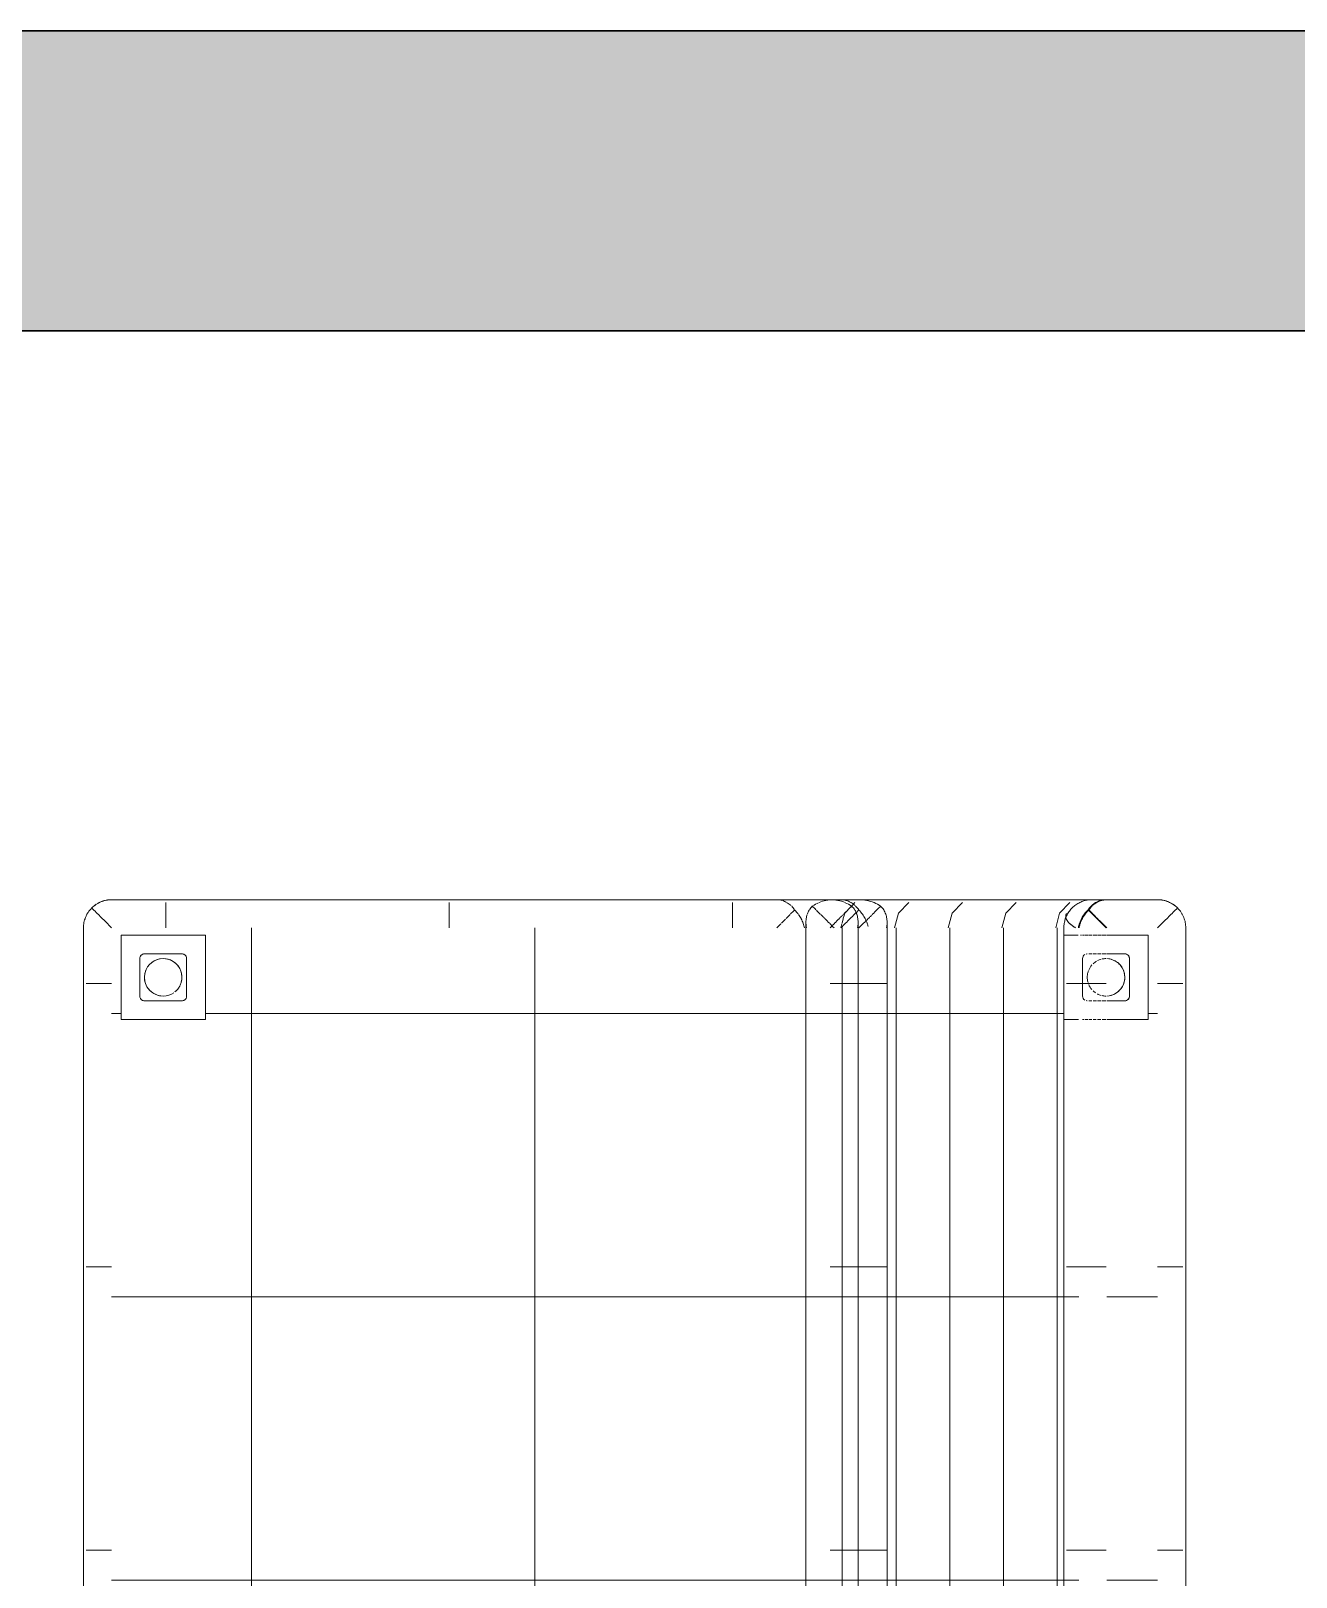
# Model space of a CAD drawing. Header units: inches. Extents: x 11834 to 13024, y -8101 to -6934.
# Drawn here: x 12271.82 to 12305.55, y -7327.76 to -7286.54 of the extents above; entities that cross this region are included whole.
import ezdxf

# ---------------------------------------------------------------- set-up
doc = ezdxf.new("R2010")
doc.units = ezdxf.units.IN
doc.header["$MEASUREMENT"] = 0
for name, color, linetype, lineweight in [('A-WALL', 113, 'Continuous', 9), ('A-WALL-PATT', 111, 'Continuous', 18), ('I-FURN', 30, 'Continuous', 9)]:
    doc.layers.add(name, color=color, linetype=linetype, lineweight=lineweight)
pattern_1 = [(270, (7274.035, 12287.912), (7.554, 5e-16), []), (0, (7274.035, 12287.912), (0, 7.554), [])]

# ---------------------------------------------------------------- blocks, each defined once
blk = doc.blocks.new('FP_1_140-FIRST FLOOR POWER _ SIGNAL')
at = {"layer": 'I-FURN'}
for p, q in [((23.586, -11.443), (0.785, -11.443)), ((6.992, -11.802), (6.992, -11.511)), ((14.547, -11.802), (14.547, -11.511)), ((22.101, -11.802), (22.101, -11.511))]:
    blk.add_line(p, q, dxfattribs=at)
blk = doc.blocks.new('FP_1_141-FIRST FLOOR POWER _ SIGNAL')
at = {"layer": 'I-FURN'}
for p, q in [((6.992, -11.943), (6.992, -11.802)), ((6.992, -12.219), (6.992, -11.943)), ((14.547, -11.943), (14.547, -11.802)), ((14.547, -12.219), (14.547, -11.943)), ((22.101, -11.943), (22.101, -11.802)), ((22.101, -12.219), (22.101, -11.943)), ((6.992, -12.571), (6.992, -12.219)), ((14.547, -12.571), (14.547, -12.219)), ((22.101, -12.571), (22.101, -12.219))]:
    blk.add_line(p, q, dxfattribs=at)
blk = doc.blocks.new('FP_1_142-FIRST FLOOR POWER _ SIGNAL')
at = {"layer": 'I-FURN'}
for p, q in [((6.992, -14.333), (6.992, -13.943)), ((14.547, -14.333), (14.547, -13.943)), ((22.101, -14.333), (22.101, -13.943)), ((6.992, -14.618), (6.992, -14.333)), ((14.547, -14.618), (14.547, -14.333)), ((22.101, -14.618), (22.101, -14.333)), ((0.785, -14.693), (23.586, -14.693))]:
    blk.add_line(p, q, dxfattribs=at)
blk = doc.blocks.new('FP_1_143-FIRST FLOOR POWER _ SIGNAL')
at = {"layer": 'I-FURN'}
for p, q in [((23.757, -11.546), (23.764, -11.541)), ((23.764, -11.541), (23.77, -11.536)), ((23.77, -11.536), (23.777, -11.531)), ((23.777, -11.531), (23.784, -11.527)), ((23.784, -11.527), (23.79, -11.523)), ((23.79, -11.523), (23.797, -11.519)), ((23.797, -11.519), (23.804, -11.516)), ((23.804, -11.516), (23.81, -11.512)), ((23.81, -11.512), (23.817, -11.509)), ((23.817, -11.509), (23.824, -11.507)), ((23.824, -11.507), (23.83, -11.504)), ((23.83, -11.504), (23.837, -11.502)), ((23.837, -11.502), (23.843, -11.5)), ((23.843, -11.5), (23.85, -11.498)), ((23.85, -11.498), (23.856, -11.497)), ((23.856, -11.497), (23.863, -11.496)), ((23.863, -11.496), (23.869, -11.495)), ((23.869, -11.495), (23.875, -11.494)), ((23.875, -11.494), (23.882, -11.494)), ((23.882, -11.494), (23.888, -11.494)), ((23.888, -11.494), (23.895, -11.494)), ((23.895, -11.494), (23.901, -11.494)), ((23.901, -11.494), (23.907, -11.495)), ((23.907, -11.495), (23.913, -11.495)), ((23.913, -11.495), (23.92, -11.497)), ((23.92, -11.497), (23.926, -11.498)), ((23.926, -11.498), (23.932, -11.5)), ((23.932, -11.5), (23.938, -11.501)), ((23.938, -11.501), (23.944, -11.504)), ((23.944, -11.504), (23.951, -11.506)), ((23.951, -11.506), (23.957, -11.509)), ((23.957, -11.509), (23.963, -11.511)), ((23.963, -11.511), (23.969, -11.515)), ((23.586, -11.756), (23.593, -11.744)), ((23.593, -11.744), (23.6, -11.733)), ((23.6, -11.733), (23.607, -11.722)), ((23.607, -11.722), (23.614, -11.711)), ((23.614, -11.711), (23.62, -11.701)), ((23.62, -11.701), (23.627, -11.691)), ((23.627, -11.691), (23.634, -11.681)), ((23.634, -11.681), (23.641, -11.671)), ((23.641, -11.671), (23.648, -11.662)), ((23.648, -11.662), (23.655, -11.652)), ((23.655, -11.652), (23.662, -11.643)), ((23.662, -11.643), (23.669, -11.635)), ((23.669, -11.635), (23.675, -11.626)), ((23.675, -11.626), (23.682, -11.618)), ((23.682, -11.618), (23.689, -11.61)), ((23.689, -11.61), (23.696, -11.603)), ((23.696, -11.603), (23.703, -11.595)), ((23.703, -11.595), (23.71, -11.588)), ((23.71, -11.588), (23.716, -11.581)), ((23.716, -11.581), (23.723, -11.575)), ((23.723, -11.575), (23.73, -11.568)), ((23.73, -11.568), (23.737, -11.562)), ((23.737, -11.562), (23.744, -11.556)), ((23.744, -11.556), (23.75, -11.551)), ((23.75, -11.551), (23.757, -11.546))]:
    blk.add_line(p, q, dxfattribs=at)
at = {"layer": 'I-FURN', "flags": 128}
blk.add_lwpolyline([(23.586, -11.443), (23.616, -11.444), (23.646, -11.446), (23.676, -11.449), (23.705, -11.453), (23.735, -11.458), (23.764, -11.465), (23.793, -11.473), (23.822, -11.481), (23.85, -11.491), (23.878, -11.503), (23.905, -11.515), (23.932, -11.528), (23.959, -11.542), (23.984, -11.558), (24.009, -11.574), (24.034, -11.592), (24.058, -11.61), (24.08, -11.63), (24.103, -11.65), (24.124, -11.671), (24.144, -11.693), (24.164, -11.715), (24.183, -11.739), (24.2, -11.763), (24.217, -11.788), (24.233, -11.814), (24.247, -11.84), (24.261, -11.867), (24.274, -11.894), (24.285, -11.922), (24.295, -11.95), (24.304, -11.978), (24.312, -12.007), (24.319, -12.036), (24.325, -12.066), (24.33, -12.096), (24.333, -12.125), (24.335, -12.155), (24.336, -12.185), (24.336, -12.193)], dxfattribs=at)
blk = doc.blocks.new('FP_1_144-FIRST FLOOR POWER _ SIGNAL')
at = {"layer": 'I-FURN'}
blk.add_line((24.336, -13.943), (24.336, -12.571), dxfattribs=at)
blk = doc.blocks.new('FP_1_154-FIRST FLOOR POWER _ SIGNAL')
at = {"layer": 'I-FURN'}
for p, q in [((23.586, 14.693), (0.785, 14.693)), ((6.992, 14.333), (6.992, 14.618)), ((14.547, 14.333), (14.547, 14.618)), ((22.101, 14.333), (22.101, 14.618)), ((6.992, 13.943), (6.992, 14.333)), ((14.547, 13.943), (14.547, 14.333)), ((22.101, 13.943), (22.101, 14.333))]:
    blk.add_line(p, q, dxfattribs=at)
blk = doc.blocks.new('FP_1_155-FIRST FLOOR POWER _ SIGNAL')
at = {"layer": 'I-FURN'}
for p, q in [((6.992, -6.313), (6.992, -5.981)), ((14.547, -6.313), (14.547, -5.981)), ((22.101, -6.313), (22.101, -5.981)), ((6.992, -6.582), (6.992, -6.313)), ((6.992, -6.736), (6.992, -6.582)), ((14.547, -6.582), (14.547, -6.313)), ((14.547, -6.736), (14.547, -6.582)), ((22.101, -6.582), (22.101, -6.313)), ((22.101, -6.736), (22.101, -6.582)), ((0.643, -6.731), (23.728, -6.731))]:
    blk.add_line(p, q, dxfattribs=at)
blk = doc.blocks.new('FP_1_157-FIRST FLOOR POWER _ SIGNAL')
at = {"layer": 'I-FURN'}
for p, q in [((24.336, -5.981), (24.336, 13.943)), ((23.976, 12.502), (23.586, 12.502)), ((24.261, 12.502), (23.976, 12.502)), ((23.976, 4.948), (23.586, 4.948)), ((24.261, 4.948), (23.976, 4.948)), ((23.976, -2.606), (23.586, -2.606)), ((24.261, -2.606), (23.976, -2.606))]:
    blk.add_line(p, q, dxfattribs=at)
blk = doc.blocks.new('FP_1_169-FIRST FLOOR POWER _ SIGNAL')
at = {"layer": 'I-FURN'}
blk.add_line((23.7, -4.567), (0.671, -4.567), dxfattribs=at)
blk = doc.blocks.new('FP_1_170-FIRST FLOOR POWER _ SIGNAL')
at = {"layer": 'I-FURN'}
for p, q in [((6.992, -14.333), (6.992, -13.943)), ((14.547, -14.027), (14.547, -13.943)), ((22.101, -14.053), (22.101, -13.943)), ((6.992, -14.474), (6.992, -14.352)), ((14.547, -14.333), (14.547, -14.053)), ((14.547, -14.613), (14.547, -14.352)), ((22.101, -14.21), (22.101, -14.083)), ((22.101, -14.333), (22.101, -14.22)), ((22.101, -14.463), (22.101, -14.352)), ((0.785, -14.693), (23.586, -14.693)), ((6.992, -14.572), (6.992, -14.502)), ((22.101, -14.564), (22.101, -14.474)), ((22.101, -14.618), (22.101, -14.572))]:
    blk.add_line(p, q, dxfattribs=at)
blk = doc.blocks.new('FP_1_173-FIRST FLOOR POWER _ SIGNAL')
at = {"layer": 'I-FURN'}
for p, q in [((24.336, -5.981), (24.336, -5.317)), ((23.586, -5.497), (23.695, -5.525)), ((23.71, -5.529), (23.829, -5.56)), ((23.833, -5.561), (23.88, -5.573)), ((23.881, -5.574), (23.948, -5.591)), ((23.976, -5.598), (24.06, -5.681)), ((24.065, -5.686), (24.163, -5.781)), ((24.166, -5.785), (24.257, -5.874)), ((24.336, -12.235), (24.336, -5.981)), ((23.586, -6.929), (23.976, -7.031)), ((23.976, -7.031), (24.261, -7.31)), ((23.586, -8.361), (23.976, -8.463)), ((23.976, -8.463), (24.261, -8.742)), ((23.586, -9.793), (23.976, -9.895)), ((23.976, -9.895), (24.261, -10.174)), ((23.586, -11.225), (23.976, -11.327)), ((23.976, -11.327), (24.261, -11.607)), ((24.336, -12.571), (24.336, -12.235))]:
    blk.add_line(p, q, dxfattribs=at)
blk = doc.blocks.new('FP_1_174-FIRST FLOOR POWER _ SIGNAL')
at = {"layer": 'I-FURN'}
blk.add_line((24.336, -13.943), (24.336, -12.587), dxfattribs=at)
blk = doc.blocks.new('FP_1_175-FIRST FLOOR POWER _ SIGNAL')
at = {"layer": 'I-FURN'}
for p, q in [((14.547, -11.904), (14.547, -11.872)), ((14.547, -11.967), (14.547, -11.93)), ((22.101, -11.862), (22.101, -11.832)), ((22.101, -11.914), (22.101, -11.865)), ((22.101, -11.967), (22.101, -11.919)), ((6.992, -12.024), (6.992, -11.991)), ((6.992, -12.235), (6.992, -12.052)), ((6.992, -12.571), (6.992, -12.241)), ((14.547, -12.068), (14.547, -12.009)), ((14.547, -12.241), (14.547, -12.089)), ((14.547, -12.571), (14.547, -12.241)), ((22.101, -12.085), (22.101, -11.995)), ((22.101, -12.193), (22.101, -12.089)), ((22.101, -12.241), (22.101, -12.202)), ((22.101, -12.313), (22.101, -12.241)), ((22.101, -12.437), (22.101, -12.322)), ((22.101, -12.563), (22.101, -12.445))]:
    blk.add_line(p, q, dxfattribs=at)
blk = doc.blocks.new('FP_1_176-FIRST FLOOR POWER _ SIGNAL')
at = {"layer": 'I-FURN'}
for p, q in [((6.992, -5.541), (6.992, -5.209)), ((14.547, -5.541), (14.547, -5.209)), ((22.101, -5.541), (22.101, -5.209)), ((6.992, -5.81), (6.992, -5.541)), ((14.547, -5.81), (14.547, -5.541)), ((22.101, -5.81), (22.101, -5.541)), ((0.662, -5.959), (23.709, -5.959)), ((6.992, -5.964), (6.992, -5.81)), ((14.547, -5.964), (14.547, -5.81)), ((22.101, -5.964), (22.101, -5.81))]:
    blk.add_line(p, q, dxfattribs=at)
blk = doc.blocks.new('FP_1_177-FIRST FLOOR POWER _ SIGNAL')
at = {"layer": 'I-FURN'}
for p, q in [((23.586, 14.693), (0.785, 14.693)), ((6.992, 14.572), (6.992, 14.618)), ((6.992, 14.352), (6.992, 14.545)), ((14.547, 14.352), (14.547, 14.572)), ((22.101, 14.578), (22.101, 14.618)), ((22.101, 14.482), (22.101, 14.572)), ((22.101, 14.362), (22.101, 14.474)), ((6.992, 14.053), (6.992, 14.315)), ((6.992, 13.943), (6.992, 14.044)), ((14.547, 13.943), (14.547, 14.333)), ((22.101, 14.23), (22.101, 14.333)), ((22.101, 14.093), (22.101, 14.22)), ((22.101, 13.952), (22.101, 14.083))]:
    blk.add_line(p, q, dxfattribs=at)
blk = doc.blocks.new('FP_1_179-FIRST FLOOR POWER _ SIGNAL')
at = {"layer": 'I-FURN'}
for p, q in [((24.336, -5.209), (24.336, 13.943)), ((23.695, 12.502), (23.595, 12.502)), ((23.86, 12.502), (23.734, 12.502)), ((23.976, 12.502), (23.87, 12.502)), ((24.111, 12.502), (24.001, 12.502)), ((24.206, 12.502), (24.121, 12.502)), ((24.261, 12.502), (24.214, 12.502)), ((23.695, 4.948), (23.586, 4.948)), ((23.975, 4.948), (23.719, 4.948)), ((24.232, 4.948), (23.976, 4.948)), ((23.688, -2.606), (23.586, -2.606)), ((23.813, -2.606), (23.713, -2.606)), ((23.935, -2.606), (23.838, -2.606)), ((24.05, -2.606), (23.976, -2.606)), ((24.155, -2.606), (24.073, -2.606)), ((24.249, -2.606), (24.173, -2.606))]:
    blk.add_line(p, q, dxfattribs=at)
blk = doc.blocks.new('Kimball - Villa - Lounges Privacy Back Without Arms - K602FPB-V139-FIRST FLOOR POWER _ SIGNAL')
at = {"layer": 'I-FURN'}
h = blk.add_hatch(dxfattribs=at)
h.set_pattern_fill('FP1_8', color=256, style=0, pattern_type=2)
h.set_pattern_definition(pattern_1)
h.paths.add_polyline_path([(0.785, 13.943), (0.785, -4.567), (23.586, -4.567), (23.586, 13.943), (1.15, 13.943)], flags=0)
h.paths.add_polyline_path([(21.141, 11.443), (21.141, 13.693), (23.391, 13.693), (23.391, 11.443)], flags=0)
h = blk.add_hatch(dxfattribs=at)
h.set_pattern_fill('FP1_7', color=256, style=0, pattern_type=2)
h.set_pattern_definition([(270, (7274.035, 438.466), (7.554, 5e-16), []), (0, (7274.035, 438.466), (0, 1.432), [])])
h.paths.add_polyline_path([(0.785, -11.487), (0.785, -11.851), (21.141, -11.831), (21.141, -11.443), (23.391, -11.443), (23.391, -11.851), (23.586, -11.831), (23.586, -4.58), (0.785, -4.58), (0.785, -10.387)], flags=0)
h = blk.add_hatch(dxfattribs=at)
h.set_pattern_fill('FP1_8', color=256, style=0, pattern_type=2)
h.set_pattern_definition(pattern_1)
h.paths.add_polyline_path([(0.785, -12.814), (0.785, -13.943), (23.586, -13.943), (23.57, -12.587), (23.391, -12.587), (23.391, -13.693), (21.141, -13.693), (21.141, -12.587), (0.785, -12.587)], flags=0)
for p, q in [((23.391, 13.693), (21.141, 13.693)), ((21.141, 13.693), (21.141, 11.443)), ((21.141, 11.443), (21.141, 13.693)), ((21.141, 13.693), (23.391, 13.693)), ((23.391, 11.443), (23.391, 13.693)), ((23.391, 13.693), (23.391, 11.443)), ((22.766, 13.193), (21.766, 13.193)), ((21.766, 13.193), (22.766, 13.193)), ((21.641, 13.068), (21.641, 12.068)), ((21.641, 12.068), (21.641, 13.068)), ((22.891, 12.068), (22.891, 13.068)), ((22.891, 13.068), (22.891, 12.068)), ((21.766, 11.943), (22.766, 11.943)), ((22.766, 11.943), (21.766, 11.943)), ((21.141, 11.443), (23.391, 11.443)), ((23.391, 11.443), (21.141, 11.443)), ((23.391, -11.443), (21.141, -11.443)), ((21.141, -11.443), (21.141, -11.487)), ((21.141, -11.487), (21.141, -11.443)), ((21.141, -11.443), (23.391, -11.443)), ((21.141, -11.487), (21.141, -11.831)), ((21.141, -11.831), (21.141, -11.487)), ((23.391, -11.487), (23.391, -11.443)), ((23.391, -11.443), (23.391, -11.487)), ((23.391, -11.828), (23.391, -11.487)), ((23.391, -11.487), (23.391, -11.828)), ((21.141, -11.938), (21.141, -11.986)), ((21.141, -11.986), (21.141, -11.938)), ((22.766, -11.943), (21.766, -11.943)), ((21.766, -11.943), (22.766, -11.943)), ((23.391, -11.916), (23.391, -11.884)), ((23.391, -11.884), (23.391, -11.916)), ((23.391, -11.99), (23.391, -11.938)), ((23.391, -11.938), (23.391, -11.99)), ((21.141, -12.013), (21.141, -12.082)), ((21.141, -12.082), (21.141, -12.013)), ((21.141, -12.11), (21.141, -12.188)), ((21.141, -12.188), (21.141, -12.11)), ((21.141, -12.222), (21.141, -12.308)), ((21.141, -12.308), (21.141, -12.222)), ((21.141, -12.34), (21.141, -12.432)), ((21.141, -12.432), (21.141, -12.34)), ((21.641, -12.11), (21.641, -12.191)), ((21.641, -12.191), (21.641, -12.11)), ((21.641, -12.222), (21.641, -12.31)), ((21.641, -12.31), (21.641, -12.222)), ((21.641, -12.34), (21.641, -12.434)), ((21.641, -12.434), (21.641, -12.34)), ((22.891, -12.197), (22.891, -12.11)), ((22.891, -12.11), (22.891, -12.197)), ((22.891, -12.317), (22.891, -12.222)), ((22.891, -12.222), (22.891, -12.317)), ((22.891, -12.441), (22.891, -12.34)), ((22.891, -12.34), (22.891, -12.441)), ((23.391, -12.087), (23.391, -12.013)), ((23.391, -12.013), (23.391, -12.087)), ((23.391, -12.199), (23.391, -12.11)), ((23.391, -12.11), (23.391, -12.199)), ((23.391, -12.319), (23.391, -12.222)), ((23.391, -12.222), (23.391, -12.319)), ((23.391, -12.444), (23.391, -12.34)), ((23.391, -12.34), (23.391, -12.444)), ((21.141, -12.463), (21.141, -12.558)), ((21.141, -12.558), (21.141, -12.463)), ((21.141, -12.587), (21.141, -13.693)), ((21.141, -13.693), (21.141, -12.587)), ((21.641, -12.463), (21.641, -12.56)), ((21.641, -12.56), (21.641, -12.463)), ((21.641, -12.587), (21.641, -13.068)), ((21.641, -13.068), (21.641, -12.587)), ((22.891, -12.567), (22.891, -12.463)), ((22.891, -12.463), (22.891, -12.567)), ((22.891, -13.068), (22.891, -12.587)), ((22.891, -12.587), (22.891, -13.068)), ((23.391, -12.57), (23.391, -12.463)), ((23.391, -12.463), (23.391, -12.57)), ((23.391, -13.693), (23.391, -12.587)), ((23.391, -12.587), (23.391, -13.693)), ((21.766, -13.193), (22.766, -13.193)), ((22.766, -13.193), (21.766, -13.193)), ((21.141, -13.693), (23.391, -13.693)), ((23.391, -13.693), (21.141, -13.693))]:
    blk.add_line(p, q, dxfattribs=at)
for centre, radius, start, end in [((21.766, 13.068), 0.125, 90, 150), ((21.766, 13.068), 0.125, 90, 105), ((22.766, 13.068), 0.125, 0, 90), ((22.766, 13.068), 0.125, 60, 90), ((21.766, 13.068), 0.125, 150, 180), ((21.766, 13.068), 0.125, 165, 180), ((21.766, 13.068), 0.125, 150, 165), ((21.766, 13.068), 0.125, 135, 150), ((21.766, 13.068), 0.125, 120, 135), ((21.766, 13.068), 0.125, 105, 120), ((22.266, 12.568), 0.5, 0, 180), ((22.266, 12.568), 0.5, 120, 180), ((22.266, 12.568), 0.5, 75, 120), ((22.266, 12.568), 0.5, 0, 75), ((22.766, 13.068), 0.125, 30, 60), ((22.766, 13.068), 0.125, 15, 30), ((22.766, 13.068), 0.125, 0, 15), ((22.266, 12.568), 0.5, 180, 214.7548), ((22.266, 12.568), 0.5, 180, 214.7548), ((22.266, 12.568), 0.5, 218.6533, 0), ((22.266, 12.568), 0.5, 330, 360), ((21.766, 12.068), 0.125, 180, 195), ((21.766, 12.068), 0.125, 180, 195), ((21.766, 12.068), 0.125, 195, 210), ((21.766, 12.068), 0.125, 195, 240), ((21.766, 12.068), 0.125, 210, 240), ((21.766, 12.068), 0.125, 240, 270), ((21.766, 12.068), 0.125, 240, 270), ((22.266, 12.568), 0.5, 218.6533, 255), ((22.266, 12.568), 0.5, 255, 330), ((22.766, 12.068), 0.125, 270, 300), ((22.766, 12.068), 0.125, 285, 0), ((22.766, 12.068), 0.125, 300, 330), ((22.766, 12.068), 0.125, 330, 345), ((22.766, 12.068), 0.125, 345, 0), ((22.766, 12.068), 0.125, 270, 285), ((21.766, -12.068), 0.125, 90, 120), ((21.766, -12.068), 0.125, 90, 120), ((22.766, -12.068), 0.125, 30, 90), ((22.766, -12.068), 0.125, 60, 90), ((21.766, -12.068), 0.125, 165, 180), ((21.766, -12.068), 0.125, 165, 180), ((21.766, -12.068), 0.125, 120, 150), ((21.766, -12.068), 0.125, 135, 150), ((21.766, -12.068), 0.125, 120, 135), ((22.266, -12.568), 0.5, 152.727, 164.5179), ((22.266, -12.568), 0.5, 152.727, 164.5179), ((22.266, -12.568), 0.5, 135.9782, 145.2452), ((22.266, -12.568), 0.5, 135.9782, 145.2452), ((22.266, -12.568), 0.5, 112.2486, 130.7237), ((22.266, -12.568), 0.5, 112.2486, 130.7237), ((22.266, -12.568), 0.5, 106.0383, 109.8414), ((22.266, -12.568), 0.5, 106.0383, 109.8414), ((22.266, -12.568), 0.5, 90, 104.3439), ((22.266, -12.568), 0.5, 90, 104.3439), ((22.266, -12.568), 0.5, 75.1726, 90), ((22.266, -12.568), 0.5, 75.1726, 90), ((22.266, -12.568), 0.5, 69.7423, 73.9617), ((22.266, -12.568), 0.5, 69.7423, 73.9617), ((22.266, -12.568), 0.5, 48.6886, 67.7514), ((22.266, -12.568), 0.5, 48.6886, 67.7514), ((22.266, -12.568), 0.5, 30.3716, 44.0218), ((22.266, -12.568), 0.5, 30.3716, 44.0218), ((22.266, -12.568), 0.5, 15, 27.273), ((22.266, -12.568), 0.5, 15, 27.273), ((22.766, -12.068), 0.125, 30, 60), ((22.766, -12.068), 0.125, 0, 15), ((22.766, -12.068), 0.125, 0, 15), ((22.266, -12.568), 0.5, 167.7594, 179.1386), ((22.266, -12.568), 0.5, 167.7594, 179.1386), ((22.266, -12.568), 0.5, 182.1553, 210), ((22.266, -12.568), 0.5, 182.1553, 300), ((22.266, -12.568), 0.5, 285, 357.8447), ((22.266, -12.568), 0.5, 330.5844, 357.8447), ((22.266, -12.568), 0.5, 0.2276, 12.2406), ((22.266, -12.568), 0.5, 0.2276, 12.2406), ((21.766, -13.068), 0.125, 180, 225), ((21.766, -13.068), 0.125, 180, 195), ((21.766, -13.068), 0.125, 195, 270), ((21.766, -13.068), 0.125, 225, 270), ((22.266, -12.568), 0.5, 210, 225), ((22.266, -12.568), 0.5, 225, 255), ((22.266, -12.568), 0.5, 255, 270), ((22.266, -12.568), 0.5, 270, 285), ((22.266, -12.568), 0.5, 300, 315), ((22.266, -12.568), 0.5, 315, 330), ((22.266, -12.568), 0.5, 330, 330.5844), ((22.766, -13.068), 0.125, 270, 0), ((22.766, -13.068), 0.125, 270, 285), ((22.766, -13.068), 0.125, 285, 300), ((22.766, -13.068), 0.125, 300, 315), ((22.766, -13.068), 0.125, 315, 0)]:
    blk.add_arc(centre, radius, start, end, dxfattribs=at)
for points, knots in [([(24.116, 14.474), (24.077, 14.512), (24.017, 14.561), (23.93, 14.611), (23.841, 14.652), (23.726, 14.685), (23.633, 14.693), (23.586, 14.693)], [0, 0, 0, 0, 0.25, 0.375, 0.5, 0.75, 1, 1, 1, 1]), ([(23.586, 14.693), (23.633, 14.693), (23.726, 14.685), (23.841, 14.652), (23.93, 14.611), (24.017, 14.561), (24.077, 14.512), (24.116, 14.474)], [0, 0, 0, 0, 0.25, 0.5, 0.625, 0.75, 1, 1, 1, 1]), ([(24.116, 14.474), (24.077, 14.512), (24.017, 14.561), (23.93, 14.611), (23.841, 14.652), (23.726, 14.685), (23.633, 14.693), (23.586, 14.693)], [0, 0, 0, 0, 0.25, 0.375, 0.5, 0.75, 1, 1, 1, 1]), ([(23.586, 13.943), (23.633, 13.99), (23.726, 14.084), (23.841, 14.198), (23.93, 14.287), (24.017, 14.374), (24.077, 14.436), (24.116, 14.474)], [0, 0, 0, 0, 0.25, 0.5, 0.625, 0.75, 1, 1, 1, 1]), ([(24.116, 14.474), (24.077, 14.436), (24.017, 14.374), (23.93, 14.287), (23.841, 14.198), (23.726, 14.084), (23.633, 13.99), (23.586, 13.943)], [0, 0, 0, 0, 0.25, 0.375, 0.5, 0.75, 1, 1, 1, 1]), ([(23.586, 13.943), (23.633, 13.99), (23.726, 14.084), (23.841, 14.198), (23.93, 14.287), (24.017, 14.374), (24.077, 14.436), (24.116, 14.474)], [0, 0, 0, 0, 0.25, 0.5, 0.625, 0.75, 1, 1, 1, 1]), ([(23.863, 14.64), (23.885, 14.631), (23.93, 14.611), (24.017, 14.561), (24.077, 14.512), (24.116, 14.474)], [0.5, 0.5, 0.5, 0.5, 0.625, 0.75, 1, 1, 1, 1]), ([(23.995, 14.352), (23.973, 14.331), (23.93, 14.287), (23.841, 14.198), (23.772, 14.13), (23.726, 14.083)], [0.25, 0.25, 0.25, 0.25, 0.375, 0.5, 0.75, 0.75, 0.75, 0.75]), ([(23.835, -4.575), (23.854, -4.578), (23.891, -4.585), (23.926, -4.596), (23.943, -4.602)], [0.4041826, 0.4041826, 0.4041826, 0.4041826, 0.5, 0.5874324, 0.5874324, 0.5874324, 0.5874324]), ([(23.945, -4.958), (23.928, -4.975), (23.891, -5.012), (23.854, -5.049), (23.834, -5.069)], [0.4100056, 0.4100056, 0.4100056, 0.4100056, 0.5, 0.5970668, 0.5970668, 0.5970668, 0.5970668]), ([(23.948, -5.57), (23.929, -5.552), (23.892, -5.514), (23.853, -5.476), (23.833, -5.456)], [0.4055908, 0.4055908, 0.4055908, 0.4055908, 0.5, 0.5980478, 0.5980478, 0.5980478, 0.5980478]), ([(24.164, -6.559), (24.132, -6.528), (24.065, -6.46), (23.971, -6.366), (23.892, -6.287), (23.812, -6.208), (23.71, -6.105), (23.628, -6.022), (23.586, -5.981)], [0, 0, 0, 0, 0.2, 0.4, 0.5, 0.6, 0.8, 1, 1, 1, 1]), ([(23.832, -6.147), (23.792, -6.169), (23.72, -6.201), (23.648, -6.22), (23.617, -6.227)], [0.5015584, 0.5015584, 0.5015584, 0.5015584, 0.75, 0.9370637, 0.9370637, 0.9370637, 0.9370637]), ([(23.833, -5.951), (23.853, -5.948), (23.892, -5.94), (23.93, -5.928), (23.949, -5.922)], [0.4007, 0.4007, 0.4007, 0.4007, 0.5, 0.5969421, 0.5969421, 0.5969421, 0.5969421]), ([(23.71, -6.731), (23.751, -6.732), (23.812, -6.728), (23.892, -6.712), (23.971, -6.689), (24.065, -6.644), (24.132, -6.591), (24.164, -6.559)], [0.2, 0.2, 0.2, 0.2, 0.4, 0.5, 0.6, 0.8, 1, 1, 1, 1]), ([(23.632, -11.861), (23.658, -11.867), (23.709, -11.882), (23.758, -11.903), (23.782, -11.914)], [-0.9076135, -0.9076135, -0.9076135, -0.9076135, -0.75, -0.6030999, -0.6030999, -0.6030999, -0.6030999]), ([(23.783, -11.914), (23.799, -11.921), (23.845, -11.944), (23.89, -11.969), (23.917, -11.988)], [-0.6024272, -0.6024272, -0.6024272, -0.6024272, -0.5, -0.3237054, -0.3237054, -0.3237054, -0.3237054]), ([(23.917, -11.989), (23.929, -11.997), (23.971, -12.026), (24.011, -12.061), (24.04, -12.088)], [-0.3232326, -0.3232326, -0.3232326, -0.3232326, -0.25, -0.0537941, -0.0537941, -0.0537941, -0.0537941]), ([(24.245, -12.292), (24.252, -12.302), (24.272, -12.335), (24.29, -12.369), (24.3, -12.393)], [-0.5643678, -0.5643678, -0.5643678, -0.5643678, -0.5, -0.360618, -0.360618, -0.360618, -0.360618]), ([(24.299, -12.396), (24.306, -12.414), (24.32, -12.451), (24.325, -12.49), (24.327, -12.509)], [-0.3569606, -0.3569606, -0.3569606, -0.3569606, -0.25, -0.1435669, -0.1435669, -0.1435669, -0.1435669]), ([(23.586, -13.943), (23.633, -13.99), (23.726, -14.084), (23.841, -14.198), (23.93, -14.287), (24.017, -14.374), (24.077, -14.436), (24.116, -14.474)], [0, 0, 0, 0, 0.25, 0.5, 0.625, 0.75, 1, 1, 1, 1]), ([(24.116, -14.474), (24.077, -14.436), (24.017, -14.374), (23.93, -14.287), (23.841, -14.198), (23.726, -14.084), (23.633, -13.99), (23.586, -13.943)], [0, 0, 0, 0, 0.25, 0.375, 0.5, 0.75, 1, 1, 1, 1]), ([(23.586, -13.943), (23.633, -13.99), (23.726, -14.084), (23.841, -14.198), (23.93, -14.287), (24.017, -14.374), (24.077, -14.436), (24.116, -14.474)], [0, 0, 0, 0, 0.25, 0.5, 0.625, 0.75, 1, 1, 1, 1]), ([(24.116, -14.474), (24.077, -14.436), (24.017, -14.374), (23.93, -14.287), (23.841, -14.198), (23.726, -14.084), (23.633, -13.99), (23.586, -13.943)], [0, 0, 0, 0, 0.25, 0.375, 0.5, 0.75, 1, 1, 1, 1]), ([(24.116, -14.474), (24.077, -14.512), (24.017, -14.561), (23.93, -14.611), (23.841, -14.652), (23.726, -14.685), (23.633, -14.693), (23.586, -14.693)], [0, 0, 0, 0, 0.25, 0.375, 0.5, 0.75, 1, 1, 1, 1]), ([(23.586, -14.693), (23.633, -14.693), (23.726, -14.685), (23.841, -14.652), (23.93, -14.611), (24.017, -14.561), (24.077, -14.512), (24.116, -14.474)], [0, 0, 0, 0, 0.25, 0.5, 0.625, 0.75, 1, 1, 1, 1]), ([(24.116, -14.474), (24.077, -14.512), (24.017, -14.561), (23.93, -14.611), (23.841, -14.652), (23.726, -14.685), (23.633, -14.693), (23.586, -14.693)], [0, 0, 0, 0, 0.25, 0.375, 0.5, 0.75, 1, 1, 1, 1]), ([(23.586, -14.693), (23.633, -14.693), (23.726, -14.685), (23.841, -14.652), (23.93, -14.611), (24.017, -14.561), (24.077, -14.512), (24.116, -14.474)], [0, 0, 0, 0, 0.25, 0.5, 0.625, 0.75, 1, 1, 1, 1])]:
    blk.add_open_spline(points, degree=3, knots=knots, dxfattribs=at)
for points in [[(23.586, 14.693), (23.633, 14.693), (23.679, 14.689), (23.726, 14.68)], [(23.726, 14.68), (23.772, 14.671), (23.818, 14.659), (23.863, 14.64)], [(24.116, 14.474), (24.077, 14.436), (24.037, 14.395), (23.995, 14.352)], [(24.213, 14.355), (24.185, 14.397), (24.152, 14.437), (24.116, 14.474)], [(24.116, 14.474), (24.151, 14.438), (24.214, 14.363), (24.283, 14.232), (24.326, 14.091), (24.336, 13.993), (24.336, 13.943)], [(24.116, 14.474), (24.152, 14.436), (24.185, 14.397), (24.213, 14.354)], [(24.116, 14.474), (24.151, 14.439), (24.214, 14.363), (24.283, 14.232), (24.326, 14.091), (24.336, 13.993), (24.336, 13.943)], [(23.726, 14.083), (23.679, 14.037), (23.633, 13.99), (23.586, 13.943)], [(24.251, 14.29), (24.246, 14.299), (24.241, 14.309), (24.235, 14.318)], [(24.235, 14.318), (24.241, 14.309), (24.246, 14.299), (24.252, 14.29)], [(24.251, 14.29), (24.264, 14.266), (24.276, 14.241), (24.286, 14.216)], [(24.285, 14.216), (24.275, 14.241), (24.265, 14.266), (24.252, 14.29)], [(24.301, 14.169), (24.296, 14.185), (24.291, 14.201), (24.285, 14.216)], [(24.285, 14.216), (24.291, 14.2), (24.297, 14.185), (24.302, 14.169)], [(24.301, 14.169), (24.305, 14.158), (24.308, 14.148), (24.31, 14.137)], [(24.31, 14.137), (24.308, 14.148), (24.305, 14.159), (24.302, 14.169)], [(24.315, 14.119), (24.32, 14.097), (24.323, 14.076), (24.325, 14.054)], [(24.328, 14.054), (24.324, 14.076), (24.32, 14.097), (24.315, 14.118)], [(24.336, 13.943), (24.336, 13.98), (24.333, 14.017), (24.328, 14.054)], [(24.328, 14.054), (24.333, 14.018), (24.336, 13.981), (24.336, 13.943)], [(23.586, -3.789), (23.623, -3.826), (23.66, -3.863), (23.696, -3.899)], [(23.712, -3.915), (23.748, -3.951), (23.785, -3.988), (23.821, -4.024)], [(23.836, -4.039), (23.872, -4.075), (23.908, -4.111), (23.942, -4.145)], [(24.254, -4.07), (24.233, -4.105), (24.209, -4.139), (24.178, -4.169)], [(24.314, -3.939), (24.302, -3.978), (24.284, -4.016), (24.264, -4.053)], [(24.336, -3.801), (24.335, -3.842), (24.329, -3.884), (24.318, -3.924)], [(23.7, -4.495), (23.662, -4.508), (23.624, -4.518), (23.586, -4.525)], [(23.823, -4.443), (23.786, -4.462), (23.749, -4.479), (23.711, -4.491)], [(23.943, -4.369), (23.908, -4.395), (23.871, -4.416), (23.835, -4.436)], [(24.056, -4.274), (24.023, -4.305), (23.99, -4.334), (23.955, -4.36)], [(23.956, -4.159), (23.99, -4.193), (24.023, -4.227), (24.056, -4.259)], [(24.161, -4.187), (24.133, -4.214), (24.102, -4.239), (24.069, -4.263)], [(23.586, -4.58), (23.624, -4.573), (23.663, -4.569), (23.701, -4.567)], [(23.71, -4.567), (23.748, -4.566), (23.786, -4.568), (23.824, -4.573)], [(24.058, -4.845), (24.025, -4.878), (23.99, -4.913), (23.954, -4.949)], [(23.955, -4.606), (23.99, -4.618), (24.025, -4.633), (24.057, -4.654)], [(24.16, -4.742), (24.131, -4.771), (24.1, -4.803), (24.067, -4.835)], [(24.068, -4.661), (24.1, -4.682), (24.131, -4.707), (24.16, -4.735)], [(24.255, -4.906), (24.231, -4.849), (24.202, -4.795), (24.169, -4.745)], [(24.315, -5.102), (24.302, -5.039), (24.286, -4.975), (24.26, -4.918)], [(23.699, -5.204), (23.662, -5.241), (23.624, -5.279), (23.586, -5.317)], [(23.705, -5.328), (23.666, -5.288), (23.626, -5.248), (23.586, -5.209)], [(23.824, -5.079), (23.787, -5.116), (23.749, -5.154), (23.711, -5.192)], [(23.828, -5.451), (23.789, -5.412), (23.75, -5.373), (23.711, -5.333)], [(24.335, -5.262), (24.332, -5.212), (24.325, -5.162), (24.317, -5.112)], [(24.317, -5.414), (24.329, -5.349), (24.335, -5.283), (24.336, -5.215)], [(24.336, -5.312), (24.336, -5.295), (24.335, -5.279), (24.334, -5.262)], [(23.586, -5.498), (23.627, -5.539), (23.667, -5.579), (23.707, -5.619)], [(23.71, -5.623), (23.75, -5.663), (23.79, -5.703), (23.83, -5.742)], [(23.833, -5.745), (23.872, -5.785), (23.912, -5.824), (23.949, -5.861)], [(24.06, -5.683), (24.026, -5.649), (23.99, -5.612), (23.953, -5.575)], [(24.163, -5.785), (24.132, -5.755), (24.099, -5.722), (24.065, -5.688)], [(24.166, -5.784), (24.201, -5.731), (24.23, -5.675), (24.256, -5.616)], [(24.259, -5.61), (24.283, -5.55), (24.305, -5.487), (24.315, -5.421)], [(24.316, -5.64), (24.304, -5.682), (24.285, -5.722), (24.264, -5.762)], [(24.336, -5.501), (24.336, -5.546), (24.33, -5.591), (24.318, -5.634)], [(23.586, -5.945), (23.603, -5.948), (23.621, -5.951), (23.638, -5.953)], [(23.649, -5.954), (23.669, -5.957), (23.689, -5.958), (23.709, -5.958)], [(23.71, -5.958), (23.751, -5.959), (23.791, -5.957), (23.831, -5.951)], [(23.95, -6.073), (23.912, -6.101), (23.872, -6.125), (23.833, -6.147)], [(24.061, -5.978), (24.026, -6.013), (23.989, -6.044), (23.951, -6.072)], [(23.952, -5.864), (23.99, -5.902), (24.026, -5.939), (24.061, -5.974)], [(23.952, -5.921), (23.989, -5.907), (24.027, -5.892), (24.061, -5.869)], [(24.064, -5.866), (24.099, -5.845), (24.132, -5.819), (24.163, -5.789)], [(24.164, -5.892), (24.134, -5.922), (24.101, -5.95), (24.064, -5.975)], [(24.336, -5.981), (24.336, -6.051), (24.323, -6.19), (24.264, -6.388), (24.201, -6.506), (24.164, -6.559)], [(24.258, -5.773), (24.236, -5.81), (24.211, -5.847), (24.178, -5.878)], [(23.586, -6.717), (23.603, -6.721), (23.621, -6.723), (23.638, -6.726)], [(23.649, -6.727), (23.67, -6.729), (23.69, -6.73), (23.71, -6.731)], [(24.068, -12.089), (24.031, -12.053), (23.956, -11.987), (23.836, -11.912), (23.712, -11.859), (23.628, -11.838), (23.586, -11.831)], [(23.586, -11.831), (23.628, -11.838), (23.712, -11.859), (23.836, -11.912), (23.956, -11.987), (24.031, -12.053), (24.068, -12.089)], [(23.586, -11.851), (23.601, -11.853), (23.616, -11.857), (23.631, -11.861)], [(23.586, -12.571), (23.628, -12.529), (23.712, -12.445), (23.836, -12.321), (23.956, -12.201), (24.031, -12.125), (24.068, -12.089)], [(24.068, -12.089), (24.031, -12.125), (23.956, -12.201), (23.836, -12.321), (23.712, -12.445), (23.628, -12.529), (23.586, -12.571)], [(23.833, -12.34), (23.793, -12.38), (23.752, -12.421), (23.712, -12.461)], [(23.951, -12.222), (23.914, -12.259), (23.875, -12.298), (23.835, -12.337)], [(24.063, -12.11), (24.028, -12.144), (23.993, -12.18), (23.955, -12.217)], [(24.068, -12.089), (24.105, -12.115), (24.137, -12.142), (24.166, -12.172)], [(24.068, -12.089), (24.105, -12.115), (24.17, -12.17), (24.245, -12.263), (24.298, -12.363), (24.329, -12.466), (24.336, -12.536), (24.336, -12.571)], [(24.069, -12.113), (24.105, -12.139), (24.138, -12.166), (24.167, -12.196)], [(24.166, -12.172), (24.195, -12.201), (24.221, -12.232), (24.242, -12.264)], [(24.178, -12.207), (24.203, -12.233), (24.224, -12.261), (24.244, -12.29)], [(24.242, -12.264), (24.263, -12.297), (24.28, -12.33), (24.294, -12.363)], [(24.294, -12.363), (24.308, -12.397), (24.32, -12.431), (24.326, -12.466)], [(23.71, -12.463), (23.669, -12.504), (23.628, -12.546), (23.586, -12.587)], [(24.326, -12.466), (24.333, -12.501), (24.336, -12.536), (24.336, -12.571)], [(24.33, -12.512), (24.334, -12.536), (24.336, -12.562), (24.336, -12.587)], [(24.336, -13.943), (24.336, -13.993), (24.326, -14.091), (24.283, -14.232), (24.214, -14.363), (24.151, -14.438), (24.116, -14.474)], [(24.328, -14.053), (24.333, -14.017), (24.336, -13.98), (24.336, -13.943)], [(24.336, -13.943), (24.336, -13.981), (24.333, -14.018), (24.328, -14.054)], [(24.336, -13.943), (24.336, -13.98), (24.333, -14.017), (24.328, -14.053)], [(24.116, -14.474), (24.152, -14.438), (24.185, -14.398), (24.213, -14.355)], [(24.213, -14.355), (24.185, -14.397), (24.152, -14.437), (24.116, -14.474)], [(24.213, -14.355), (24.185, -14.398), (24.152, -14.438), (24.116, -14.474)], [(24.235, -14.318), (24.241, -14.309), (24.246, -14.299), (24.252, -14.29)], [(24.251, -14.29), (24.246, -14.299), (24.241, -14.309), (24.235, -14.318)], [(24.251, -14.29), (24.246, -14.299), (24.241, -14.309), (24.235, -14.318)], [(24.251, -14.29), (24.264, -14.266), (24.276, -14.242), (24.286, -14.217)], [(24.284, -14.217), (24.275, -14.242), (24.264, -14.267), (24.252, -14.29)], [(24.284, -14.217), (24.275, -14.242), (24.264, -14.267), (24.252, -14.29)], [(24.285, -14.216), (24.291, -14.2), (24.297, -14.185), (24.302, -14.169)], [(24.301, -14.169), (24.296, -14.185), (24.291, -14.2), (24.286, -14.216)], [(24.301, -14.169), (24.296, -14.185), (24.291, -14.2), (24.286, -14.216)], [(24.301, -14.169), (24.305, -14.158), (24.308, -14.148), (24.31, -14.137)], [(24.31, -14.137), (24.308, -14.148), (24.305, -14.159), (24.302, -14.169)], [(24.31, -14.137), (24.308, -14.148), (24.305, -14.159), (24.302, -14.169)], [(24.315, -14.118), (24.32, -14.098), (24.323, -14.078), (24.325, -14.058)], [(24.327, -14.058), (24.324, -14.078), (24.32, -14.098), (24.315, -14.118)], [(24.327, -14.059), (24.324, -14.079), (24.32, -14.099), (24.315, -14.118)]]:
    blk.add_open_spline(points, degree=3, dxfattribs=at)
for name in ['FP_1_154-FIRST FLOOR POWER _ SIGNAL', 'FP_1_177-FIRST FLOOR POWER _ SIGNAL', 'FP_1_157-FIRST FLOOR POWER _ SIGNAL', 'FP_1_179-FIRST FLOOR POWER _ SIGNAL', 'FP_1_169-FIRST FLOOR POWER _ SIGNAL', 'FP_1_176-FIRST FLOOR POWER _ SIGNAL', 'FP_1_173-FIRST FLOOR POWER _ SIGNAL', 'FP_1_155-FIRST FLOOR POWER _ SIGNAL', 'FP_1_140-FIRST FLOOR POWER _ SIGNAL', 'FP_1_143-FIRST FLOOR POWER _ SIGNAL', 'FP_1_141-FIRST FLOOR POWER _ SIGNAL', 'FP_1_175-FIRST FLOOR POWER _ SIGNAL', 'FP_1_144-FIRST FLOOR POWER _ SIGNAL', 'FP_1_174-FIRST FLOOR POWER _ SIGNAL', 'FP_1_142-FIRST FLOOR POWER _ SIGNAL', 'FP_1_170-FIRST FLOOR POWER _ SIGNAL']:
    blk.add_blockref(name, (0, 0), dxfattribs=at)

msp = doc.modelspace()

# ---------------------------------------------------------------- hatches: boundary and pattern name
at = {"layer": 'A-WALL-PATT', "lineweight": 9}
msp.add_hatch(color=7, dxfattribs=at).paths.add_polyline_path([(12320.142, -7294.535), (12342.029, -7294.535), (12342.029, -7286.535), (12148.342, -7286.535), (12148.342, -7294.535), (12281.309, -7294.535)], flags=0)

# ---------------------------------------------------------------- linework, layer by layer
at = {"layer": 'A-WALL', "color": 55, "lineweight": 30}
for p, q in [((12342.029, -7286.535), (12148.342, -7286.535)), ((12148.342, -7294.535), (12342.029, -7294.535))]:
    msp.add_line(p, q, dxfattribs=at)

# ---------------------------------------------------------------- block references
at = {"layer": 'I-FURN', "rotation": 89.99999999999928}
msp.add_blockref('Kimball - Villa - Lounges Privacy Back Without Arms - K602FPB-V139-FIRST FLOOR POWER _ SIGNAL', (12287.912, -7334.035), dxfattribs=at)

doc.saveas('drawing.dxf')
